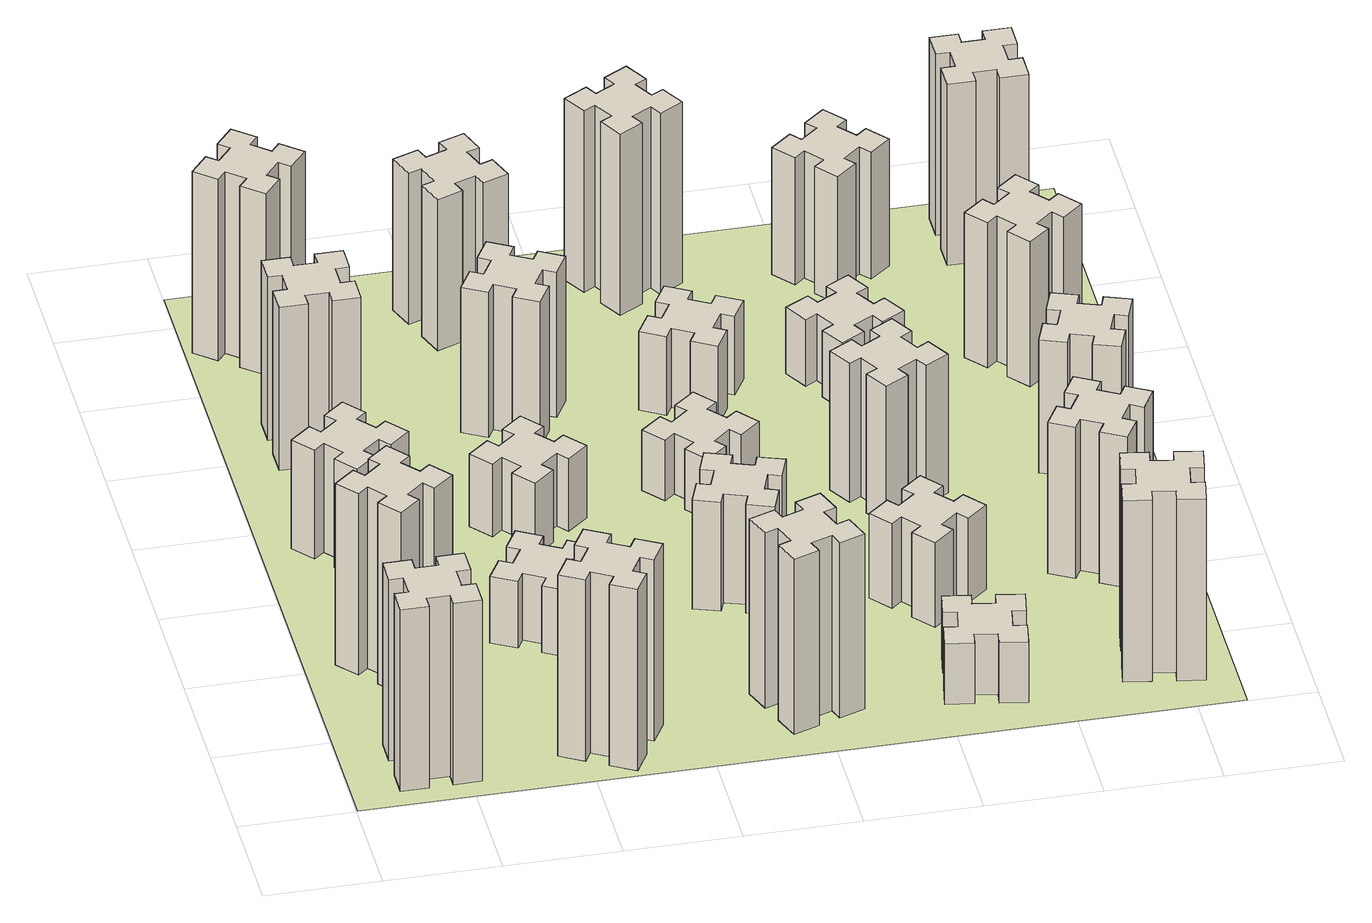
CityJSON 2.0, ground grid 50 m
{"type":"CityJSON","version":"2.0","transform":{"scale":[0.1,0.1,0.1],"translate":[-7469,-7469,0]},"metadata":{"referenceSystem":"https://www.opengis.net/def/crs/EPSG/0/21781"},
"CityObjects":{
"building1":{"type":"Building","attributes":{"class":"1000","function":"1000","usage":"1000","yearOfConstruction":2016,"roofType":"1000","measuredHeight":90,"storeysAboveGround":30,"storeysBelowGround":0},"geometry":[{"type":"Solid","lod":"1","boundaries":[[[[0,1,2,3,4,5,6,7,8,9,10,11,12,13,14,15,16,17,18,19]],[[17,16,20,21]],[[16,15,22,20]],[[15,14,23,22]],[[14,13,24,23]],[[13,12,25,24]],[[12,11,26,25]],[[11,10,27,26]],[[10,9,28,27]],[[9,8,29,28]],[[8,7,30,29]],[[7,6,31,30]],[[6,5,32,31]],[[5,4,33,32]],[[4,3,34,33]],[[3,2,35,34]],[[2,1,36,35]],[[1,0,37,36]],[[0,19,38,37]],[[19,18,39,38]],[[18,17,21,39]],[[24,25,26,27,28,29,30,31,32,33,34,35,36,37,38,39,21,20,22,23]]]]}]},
"building2":{"type":"Building","attributes":{"class":"1000","function":"1000","usage":"1000","yearOfConstruction":2016,"roofType":"1000","measuredHeight":90,"storeysAboveGround":30,"storeysBelowGround":0},"geometry":[{"type":"Solid","lod":"1","boundaries":[[[[40,41,42,43,44,45,46,47,48,49,50,51,52,53,54,55,56,57,58,59]],[[57,56,60,61]],[[56,55,62,60]],[[55,54,63,62]],[[54,53,64,63]],[[53,52,65,64]],[[52,51,66,65]],[[51,50,67,66]],[[50,49,68,67]],[[49,48,69,68]],[[48,47,70,69]],[[47,46,71,70]],[[46,45,72,71]],[[45,44,73,72]],[[44,43,74,73]],[[43,42,75,74]],[[42,41,76,75]],[[41,40,77,76]],[[40,59,78,77]],[[59,58,79,78]],[[58,57,61,79]],[[64,65,66,67,68,69,70,71,72,73,74,75,76,77,78,79,61,60,62,63]]]]}]},
"building3":{"type":"Building","attributes":{"class":"1000","function":"1000","usage":"1000","yearOfConstruction":2016,"roofType":"1000","measuredHeight":54,"storeysAboveGround":30,"storeysBelowGround":0},"geometry":[{"type":"Solid","lod":"1","boundaries":[[[[80,81,82,83,84,85,86,87,88,89,90,91,92,93,94,95,96,97,98,99]],[[97,96,100,101]],[[96,95,102,100]],[[95,94,103,102]],[[94,93,104,103]],[[93,92,105,104]],[[92,91,106,105]],[[91,90,107,106]],[[90,89,108,107]],[[89,88,109,108]],[[88,87,110,109]],[[87,86,111,110]],[[86,85,112,111]],[[85,84,113,112]],[[84,83,114,113]],[[83,82,115,114]],[[82,81,116,115]],[[81,80,117,116]],[[80,99,118,117]],[[99,98,119,118]],[[98,97,101,119]],[[104,105,106,107,108,109,110,111,112,113,114,115,116,117,118,119,101,100,102,103]]]]}]},
"building4":{"type":"Building","attributes":{"class":"1000","function":"1000","usage":"1000","yearOfConstruction":2016,"roofType":"1000","measuredHeight":81,"storeysAboveGround":30,"storeysBelowGround":0},"geometry":[{"type":"Solid","lod":"1","boundaries":[[[[120,121,122,123,124,125,126,127,128,129,130,131,132,133,134,135,136,137,138,139]],[[137,136,140,141]],[[136,135,142,140]],[[135,134,143,142]],[[134,133,144,143]],[[133,132,145,144]],[[132,131,146,145]],[[131,130,147,146]],[[130,129,148,147]],[[129,128,149,148]],[[128,127,150,149]],[[127,126,151,150]],[[126,125,152,151]],[[125,124,153,152]],[[124,123,154,153]],[[123,122,155,154]],[[122,121,156,155]],[[121,120,157,156]],[[120,139,158,157]],[[139,138,159,158]],[[138,137,141,159]],[[144,145,146,147,148,149,150,151,152,153,154,155,156,157,158,159,141,140,142,143]]]]}]},
"building5":{"type":"Building","attributes":{"class":"1000","function":"1000","usage":"1000","yearOfConstruction":2016,"roofType":"1000","measuredHeight":90,"storeysAboveGround":30,"storeysBelowGround":0},"geometry":[{"type":"Solid","lod":"1","boundaries":[[[[160,161,162,163,164,165,166,167,168,169,170,171,172,173,174,175,176,177,178,179]],[[177,176,180,181]],[[176,175,182,180]],[[175,174,183,182]],[[174,173,184,183]],[[173,172,185,184]],[[172,171,186,185]],[[171,170,187,186]],[[170,169,188,187]],[[169,168,189,188]],[[168,167,190,189]],[[167,166,191,190]],[[166,165,192,191]],[[165,164,193,192]],[[164,163,194,193]],[[163,162,195,194]],[[162,161,196,195]],[[161,160,197,196]],[[160,179,198,197]],[[179,178,199,198]],[[178,177,181,199]],[[184,185,186,187,188,189,190,191,192,193,194,195,196,197,198,199,181,180,182,183]]]]}]},
"building6":{"type":"Building","attributes":{"class":"1000","function":"1000","usage":"1000","yearOfConstruction":2016,"roofType":"1000","measuredHeight":90,"storeysAboveGround":30,"storeysBelowGround":0},"geometry":[{"type":"Solid","lod":"1","boundaries":[[[[200,201,202,203,204,205,206,207,208,209,210,211,212,213,214,215,216,217,218,219]],[[217,216,220,221]],[[216,215,222,220]],[[215,214,223,222]],[[214,213,224,223]],[[213,212,225,224]],[[212,211,226,225]],[[211,210,227,226]],[[210,209,228,227]],[[209,208,229,228]],[[208,207,230,229]],[[207,206,231,230]],[[206,205,232,231]],[[205,204,233,232]],[[204,203,234,233]],[[203,202,235,234]],[[202,201,236,235]],[[201,200,237,236]],[[200,219,238,237]],[[219,218,239,238]],[[218,217,221,239]],[[224,225,226,227,228,229,230,231,232,233,234,235,236,237,238,239,221,220,222,223]]]]}]},
"building7":{"type":"Building","attributes":{"class":"1000","function":"1000","usage":"1000","yearOfConstruction":2016,"roofType":"1000","measuredHeight":33,"storeysAboveGround":30,"storeysBelowGround":0},"geometry":[{"type":"Solid","lod":"1","boundaries":[[[[240,241,242,243,244,245,246,247,248,249,250,251,252,253,254,255,256,257,258,259]],[[257,256,260,261]],[[256,255,262,260]],[[255,254,263,262]],[[254,253,264,263]],[[253,252,265,264]],[[252,251,266,265]],[[251,250,267,266]],[[250,249,268,267]],[[249,248,269,268]],[[248,247,270,269]],[[247,246,271,270]],[[246,245,272,271]],[[245,244,273,272]],[[244,243,274,273]],[[243,242,275,274]],[[242,241,276,275]],[[241,240,277,276]],[[240,259,278,277]],[[259,258,279,278]],[[258,257,261,279]],[[264,265,266,267,268,269,270,271,272,273,274,275,276,277,278,279,261,260,262,263]]]]}]},
"building8":{"type":"Building","attributes":{"class":"1000","function":"1000","usage":"1000","yearOfConstruction":2016,"roofType":"1000","measuredHeight":36,"storeysAboveGround":30,"storeysBelowGround":0},"geometry":[{"type":"Solid","lod":"1","boundaries":[[[[280,281,282,283,284,285,286,287,288,289,290,291,292,293,294,295,296,297,298,299]],[[297,296,300,301]],[[296,295,302,300]],[[295,294,303,302]],[[294,293,304,303]],[[293,292,305,304]],[[292,291,306,305]],[[291,290,307,306]],[[290,289,308,307]],[[289,288,309,308]],[[288,287,310,309]],[[287,286,311,310]],[[286,285,312,311]],[[285,284,313,312]],[[284,283,314,313]],[[283,282,315,314]],[[282,281,316,315]],[[281,280,317,316]],[[280,299,318,317]],[[299,298,319,318]],[[298,297,301,319]],[[304,305,306,307,308,309,310,311,312,313,314,315,316,317,318,319,301,300,302,303]]]]}]},
"building9":{"type":"Building","attributes":{"class":"1000","function":"1000","usage":"1000","yearOfConstruction":2016,"roofType":"1000","measuredHeight":72,"storeysAboveGround":30,"storeysBelowGround":0},"geometry":[{"type":"Solid","lod":"1","boundaries":[[[[320,321,322,323,324,325,326,327,328,329,330,331,332,333,334,335,336,337,338,339]],[[337,336,340,341]],[[336,335,342,340]],[[335,334,343,342]],[[334,333,344,343]],[[333,332,345,344]],[[332,331,346,345]],[[331,330,347,346]],[[330,329,348,347]],[[329,328,349,348]],[[328,327,350,349]],[[327,326,351,350]],[[326,325,352,351]],[[325,324,353,352]],[[324,323,354,353]],[[323,322,355,354]],[[322,321,356,355]],[[321,320,357,356]],[[320,339,358,357]],[[339,338,359,358]],[[338,337,341,359]],[[344,345,346,347,348,349,350,351,352,353,354,355,356,357,358,359,341,340,342,343]]]]}]},
"building10":{"type":"Building","attributes":{"class":"1000","function":"1000","usage":"1000","yearOfConstruction":2016,"roofType":"1000","measuredHeight":87,"storeysAboveGround":30,"storeysBelowGround":0},"geometry":[{"type":"Solid","lod":"1","boundaries":[[[[360,361,362,363,364,365,366,367,368,369,370,371,372,373,374,375,376,377,378,379]],[[377,376,380,381]],[[376,375,382,380]],[[375,374,383,382]],[[374,373,384,383]],[[373,372,385,384]],[[372,371,386,385]],[[371,370,387,386]],[[370,369,388,387]],[[369,368,389,388]],[[368,367,390,389]],[[367,366,391,390]],[[366,365,392,391]],[[365,364,393,392]],[[364,363,394,393]],[[363,362,395,394]],[[362,361,396,395]],[[361,360,397,396]],[[360,379,398,397]],[[379,378,399,398]],[[378,377,381,399]],[[384,385,386,387,388,389,390,391,392,393,394,395,396,397,398,399,381,380,382,383]]]]}]},
"building11":{"type":"Building","attributes":{"class":"1000","function":"1000","usage":"1000","yearOfConstruction":2016,"roofType":"1000","measuredHeight":75,"storeysAboveGround":30,"storeysBelowGround":0},"geometry":[{"type":"Solid","lod":"1","boundaries":[[[[400,401,402,403,404,405,406,407,408,409,410,411,412,413,414,415,416,417,418,419]],[[417,416,420,421]],[[416,415,422,420]],[[415,414,423,422]],[[414,413,424,423]],[[413,412,425,424]],[[412,411,426,425]],[[411,410,427,426]],[[410,409,428,427]],[[409,408,429,428]],[[408,407,430,429]],[[407,406,431,430]],[[406,405,432,431]],[[405,404,433,432]],[[404,403,434,433]],[[403,402,435,434]],[[402,401,436,435]],[[401,400,437,436]],[[400,419,438,437]],[[419,418,439,438]],[[418,417,421,439]],[[424,425,426,427,428,429,430,431,432,433,434,435,436,437,438,439,421,420,422,423]]]]}]},
"building12":{"type":"Building","attributes":{"class":"1000","function":"1000","usage":"1000","yearOfConstruction":2016,"roofType":"1000","measuredHeight":54,"storeysAboveGround":30,"storeysBelowGround":0},"geometry":[{"type":"Solid","lod":"1","boundaries":[[[[440,441,442,443,444,445,446,447,448,449,450,451,452,453,454,455,456,457,458,459]],[[457,456,460,461]],[[456,455,462,460]],[[455,454,463,462]],[[454,453,464,463]],[[453,452,465,464]],[[452,451,466,465]],[[451,450,467,466]],[[450,449,468,467]],[[449,448,469,468]],[[448,447,470,469]],[[447,446,471,470]],[[446,445,472,471]],[[445,444,473,472]],[[444,443,474,473]],[[443,442,475,474]],[[442,441,476,475]],[[441,440,477,476]],[[440,459,478,477]],[[459,458,479,478]],[[458,457,461,479]],[[464,465,466,467,468,469,470,471,472,473,474,475,476,477,478,479,461,460,462,463]]]]}]},
"building13":{"type":"Building","attributes":{"class":"1000","function":"1000","usage":"1000","yearOfConstruction":2016,"roofType":"1000","measuredHeight":30,"storeysAboveGround":30,"storeysBelowGround":0},"geometry":[{"type":"Solid","lod":"1","boundaries":[[[[480,481,482,483,484,485,486,487,488,489,490,491,492,493,494,495,496,497,498,499]],[[497,496,500,501]],[[496,495,502,500]],[[495,494,503,502]],[[494,493,504,503]],[[493,492,505,504]],[[492,491,506,505]],[[491,490,507,506]],[[490,489,508,507]],[[489,488,509,508]],[[488,487,510,509]],[[487,486,511,510]],[[486,485,512,511]],[[485,484,513,512]],[[484,483,514,513]],[[483,482,515,514]],[[482,481,516,515]],[[481,480,517,516]],[[480,499,518,517]],[[499,498,519,518]],[[498,497,501,519]],[[504,505,506,507,508,509,510,511,512,513,514,515,516,517,518,519,501,500,502,503]]]]}]},
"building14":{"type":"Building","attributes":{"class":"1000","function":"1000","usage":"1000","yearOfConstruction":2016,"roofType":"1000","measuredHeight":39,"storeysAboveGround":30,"storeysBelowGround":0},"geometry":[{"type":"Solid","lod":"1","boundaries":[[[[520,521,522,523,524,525,526,527,528,529,530,531,532,533,534,535,536,537,538,539]],[[537,536,540,541]],[[536,535,542,540]],[[535,534,543,542]],[[534,533,544,543]],[[533,532,545,544]],[[532,531,546,545]],[[531,530,547,546]],[[530,529,548,547]],[[529,528,549,548]],[[528,527,550,549]],[[527,526,551,550]],[[526,525,552,551]],[[525,524,553,552]],[[524,523,554,553]],[[523,522,555,554]],[[522,521,556,555]],[[521,520,557,556]],[[520,539,558,557]],[[539,538,559,558]],[[538,537,541,559]],[[544,545,546,547,548,549,550,551,552,553,554,555,556,557,558,559,541,540,542,543]]]]}]},
"building15":{"type":"Building","attributes":{"class":"1000","function":"1000","usage":"1000","yearOfConstruction":2016,"roofType":"1000","measuredHeight":30,"storeysAboveGround":30,"storeysBelowGround":0},"geometry":[{"type":"Solid","lod":"1","boundaries":[[[[560,561,562,563,564,565,566,567,568,569,570,571,572,573,574,575,576,577,578,579]],[[577,576,580,581]],[[576,575,582,580]],[[575,574,583,582]],[[574,573,584,583]],[[573,572,585,584]],[[572,571,586,585]],[[571,570,587,586]],[[570,569,588,587]],[[569,568,589,588]],[[568,567,590,589]],[[567,566,591,590]],[[566,565,592,591]],[[565,564,593,592]],[[564,563,594,593]],[[563,562,595,594]],[[562,561,596,595]],[[561,560,597,596]],[[560,579,598,597]],[[579,578,599,598]],[[578,577,581,599]],[[584,585,586,587,588,589,590,591,592,593,594,595,596,597,598,599,581,580,582,583]]]]}]},
"building16":{"type":"Building","attributes":{"class":"1000","function":"1000","usage":"1000","yearOfConstruction":2016,"roofType":"1000","measuredHeight":90,"storeysAboveGround":30,"storeysBelowGround":0},"geometry":[{"type":"Solid","lod":"1","boundaries":[[[[600,601,602,603,604,605,606,607,608,609,610,611,612,613,614,615,616,617,618,619]],[[617,616,620,621]],[[616,615,622,620]],[[615,614,623,622]],[[614,613,624,623]],[[613,612,625,624]],[[612,611,626,625]],[[611,610,627,626]],[[610,609,628,627]],[[609,608,629,628]],[[608,607,630,629]],[[607,606,631,630]],[[606,605,632,631]],[[605,604,633,632]],[[604,603,634,633]],[[603,602,635,634]],[[602,601,636,635]],[[601,600,637,636]],[[600,619,638,637]],[[619,618,639,638]],[[618,617,621,639]],[[624,625,626,627,628,629,630,631,632,633,634,635,636,637,638,639,621,620,622,623]]]]}]},
"building17":{"type":"Building","attributes":{"class":"1000","function":"1000","usage":"1000","yearOfConstruction":2016,"roofType":"1000","measuredHeight":42,"storeysAboveGround":30,"storeysBelowGround":0},"geometry":[{"type":"Solid","lod":"1","boundaries":[[[[640,641,642,643,644,645,646,647,648,649,650,651,652,653,654,655,656,657,658,659]],[[657,656,660,661]],[[656,655,662,660]],[[655,654,663,662]],[[654,653,664,663]],[[653,652,665,664]],[[652,651,666,665]],[[651,650,667,666]],[[650,649,668,667]],[[649,648,669,668]],[[648,647,670,669]],[[647,646,671,670]],[[646,645,672,671]],[[645,644,673,672]],[[644,643,674,673]],[[643,642,675,674]],[[642,641,676,675]],[[641,640,677,676]],[[640,659,678,677]],[[659,658,679,678]],[[658,657,661,679]],[[664,665,666,667,668,669,670,671,672,673,674,675,676,677,678,679,661,660,662,663]]]]}]},
"building18":{"type":"Building","attributes":{"class":"1000","function":"1000","usage":"1000","yearOfConstruction":2016,"roofType":"1000","measuredHeight":69,"storeysAboveGround":30,"storeysBelowGround":0},"geometry":[{"type":"Solid","lod":"1","boundaries":[[[[680,681,682,683,684,685,686,687,688,689,690,691,692,693,694,695,696,697,698,699]],[[697,696,700,701]],[[696,695,702,700]],[[695,694,703,702]],[[694,693,704,703]],[[693,692,705,704]],[[692,691,706,705]],[[691,690,707,706]],[[690,689,708,707]],[[689,688,709,708]],[[688,687,710,709]],[[687,686,711,710]],[[686,685,712,711]],[[685,684,713,712]],[[684,683,714,713]],[[683,682,715,714]],[[682,681,716,715]],[[681,680,717,716]],[[680,699,718,717]],[[699,698,719,718]],[[698,697,701,719]],[[704,705,706,707,708,709,710,711,712,713,714,715,716,717,718,719,701,700,702,703]]]]}]},
"building19":{"type":"Building","attributes":{"class":"1000","function":"1000","usage":"1000","yearOfConstruction":2016,"roofType":"1000","measuredHeight":33,"storeysAboveGround":30,"storeysBelowGround":0},"geometry":[{"type":"Solid","lod":"1","boundaries":[[[[720,721,722,723,724,725,726,727,728,729,730,731,732,733,734,735,736,737,738,739]],[[737,736,740,741]],[[736,735,742,740]],[[735,734,743,742]],[[734,733,744,743]],[[733,732,745,744]],[[732,731,746,745]],[[731,730,747,746]],[[730,729,748,747]],[[729,728,749,748]],[[728,727,750,749]],[[727,726,751,750]],[[726,725,752,751]],[[725,724,753,752]],[[724,723,754,753]],[[723,722,755,754]],[[722,721,756,755]],[[721,720,757,756]],[[720,739,758,757]],[[739,738,759,758]],[[738,737,741,759]],[[744,745,746,747,748,749,750,751,752,753,754,755,756,757,758,759,741,740,742,743]]]]}]},
"building20":{"type":"Building","attributes":{"class":"1000","function":"1000","usage":"1000","yearOfConstruction":2016,"roofType":"1000","measuredHeight":90,"storeysAboveGround":30,"storeysBelowGround":0},"geometry":[{"type":"Solid","lod":"1","boundaries":[[[[760,761,762,763,764,765,766,767,768,769,770,771,772,773,774,775,776,777,778,779]],[[777,776,780,781]],[[776,775,782,780]],[[775,774,783,782]],[[774,773,784,783]],[[773,772,785,784]],[[772,771,786,785]],[[771,770,787,786]],[[770,769,788,787]],[[769,768,789,788]],[[768,767,790,789]],[[767,766,791,790]],[[766,765,792,791]],[[765,764,793,792]],[[764,763,794,793]],[[763,762,795,794]],[[762,761,796,795]],[[761,760,797,796]],[[760,779,798,797]],[[779,778,799,798]],[[778,777,781,799]],[[784,785,786,787,788,789,790,791,792,793,794,795,796,797,798,799,781,780,782,783]]]]}]},
"building21":{"type":"Building","attributes":{"class":"1000","function":"1000","usage":"1000","yearOfConstruction":2016,"roofType":"1000","measuredHeight":75,"storeysAboveGround":30,"storeysBelowGround":0},"geometry":[{"type":"Solid","lod":"1","boundaries":[[[[800,801,802,803,804,805,806,807,808,809,810,811,812,813,814,815,816,817,818,819]],[[817,816,820,821]],[[816,815,822,820]],[[815,814,823,822]],[[814,813,824,823]],[[813,812,825,824]],[[812,811,826,825]],[[811,810,827,826]],[[810,809,828,827]],[[809,808,829,828]],[[808,807,830,829]],[[807,806,831,830]],[[806,805,832,831]],[[805,804,833,832]],[[804,803,834,833]],[[803,802,835,834]],[[802,801,836,835]],[[801,800,837,836]],[[800,819,838,837]],[[819,818,839,838]],[[818,817,821,839]],[[824,825,826,827,828,829,830,831,832,833,834,835,836,837,838,839,821,820,822,823]]]]}]},
"building22":{"type":"Building","attributes":{"class":"1000","function":"1000","usage":"1000","yearOfConstruction":2016,"roofType":"1000","measuredHeight":63,"storeysAboveGround":30,"storeysBelowGround":0},"geometry":[{"type":"Solid","lod":"1","boundaries":[[[[840,841,842,843,844,845,846,847,848,849,850,851,852,853,854,855,856,857,858,859]],[[857,856,860,861]],[[856,855,862,860]],[[855,854,863,862]],[[854,853,864,863]],[[853,852,865,864]],[[852,851,866,865]],[[851,850,867,866]],[[850,849,868,867]],[[849,848,869,868]],[[848,847,870,869]],[[847,846,871,870]],[[846,845,872,871]],[[845,844,873,872]],[[844,843,874,873]],[[843,842,875,874]],[[842,841,876,875]],[[841,840,877,876]],[[840,859,878,877]],[[859,858,879,878]],[[858,857,861,879]],[[864,865,866,867,868,869,870,871,872,873,874,875,876,877,878,879,861,860,862,863]]]]}]},
"building23":{"type":"Building","attributes":{"class":"1000","function":"1000","usage":"1000","yearOfConstruction":2016,"roofType":"1000","measuredHeight":66,"storeysAboveGround":30,"storeysBelowGround":0},"geometry":[{"type":"Solid","lod":"1","boundaries":[[[[880,881,882,883,884,885,886,887,888,889,890,891,892,893,894,895,896,897,898,899]],[[897,896,900,901]],[[896,895,902,900]],[[895,894,903,902]],[[894,893,904,903]],[[893,892,905,904]],[[892,891,906,905]],[[891,890,907,906]],[[890,889,908,907]],[[889,888,909,908]],[[888,887,910,909]],[[887,886,911,910]],[[886,885,912,911]],[[885,884,913,912]],[[884,883,914,913]],[[883,882,915,914]],[[882,881,916,915]],[[881,880,917,916]],[[880,899,918,917]],[[899,898,919,918]],[[898,897,901,919]],[[904,905,906,907,908,909,910,911,912,913,914,915,916,917,918,919,901,900,902,903]]]]}]},
"building24":{"type":"Building","attributes":{"class":"1000","function":"1000","usage":"1000","yearOfConstruction":2016,"roofType":"1000","measuredHeight":72,"storeysAboveGround":30,"storeysBelowGround":0},"geometry":[{"type":"Solid","lod":"1","boundaries":[[[[920,921,922,923,924,925,926,927,928,929,930,931,932,933,934,935,936,937,938,939]],[[937,936,940,941]],[[936,935,942,940]],[[935,934,943,942]],[[934,933,944,943]],[[933,932,945,944]],[[932,931,946,945]],[[931,930,947,946]],[[930,929,948,947]],[[929,928,949,948]],[[928,927,950,949]],[[927,926,951,950]],[[926,925,952,951]],[[925,924,953,952]],[[924,923,954,953]],[[923,922,955,954]],[[922,921,956,955]],[[921,920,957,956]],[[920,939,958,957]],[[939,938,959,958]],[[938,937,941,959]],[[944,945,946,947,948,949,950,951,952,953,954,955,956,957,958,959,941,940,942,943]]]]}]},
"building25":{"type":"Building","attributes":{"class":"1000","function":"1000","usage":"1000","yearOfConstruction":2016,"roofType":"1000","measuredHeight":90,"storeysAboveGround":30,"storeysBelowGround":0},"geometry":[{"type":"Solid","lod":"1","boundaries":[[[[960,961,962,963,964,965,966,967,968,969,970,971,972,973,974,975,976,977,978,979]],[[977,976,980,981]],[[976,975,982,980]],[[975,974,983,982]],[[974,973,984,983]],[[973,972,985,984]],[[972,971,986,985]],[[971,970,987,986]],[[970,969,988,987]],[[969,968,989,988]],[[968,967,990,989]],[[967,966,991,990]],[[966,965,992,991]],[[965,964,993,992]],[[964,963,994,993]],[[963,962,995,994]],[[962,961,996,995]],[[961,960,997,996]],[[960,979,998,997]],[[979,978,999,998]],[[978,977,981,999]],[[984,985,986,987,988,989,990,991,992,993,994,995,996,997,998,999,981,980,982,983]]]]}]},
"landuse1":{"type":"LandUse","attributes":{"name":"plot1","function":"1010"},"geometry":[{"type":"MultiSurface","lod":"1","boundaries":[[[1000,1001,1002,1003]]]}]}
},
"vertices":[
[265,325,0],[265,225,0],[205,225,0],[205,105,0],[325,105,0],[325,165,0],[425,165,0],[425,105,0],[545,105,0],[545,225,0],[485,225,0],[485,325,0],[545,325,0],[545,445,0],[425,445,0],[425,385,0],[325,385,0],[325,445,0],[205,445,0],[205,325,0],[325,385,900],[325,445,900],[425,385,900],[425,445,900],[545,445,900],[545,325,900],[485,325,900],[485,225,900],[545,225,900],[545,105,900],[425,105,900],[425,165,900],[325,165,900],[325,105,900],[205,105,900],[205,225,900],[265,225,900],[265,325,900],[205,325,900],[205,445,900],
[492,1048,0],[427,1124,0],[473,1163,0],[396,1255,0],[304,1178,0],[343,1132,0],[266,1067,0],[228,1113,0],[136,1036,0],[213,944,0],[259,983,0],[323,906,0],[277,868,0],[354,776,0],[446,853,0],[408,899,0],[484,963,0],[523,917,0],[615,994,0],[538,1086,0],[484,963,900],[523,917,900],[408,899,900],[446,853,900],[354,776,900],[277,868,900],[323,906,900],[259,983,900],[213,944,900],[136,1036,900],[228,1113,900],[266,1067,900],[343,1132,900],[304,1178,900],[396,1255,900],[473,1163,900],[427,1124,900],[492,1048,900],[538,1086,900],[615,994,900],
[492,1888,0],[427,1964,0],[473,2003,0],[396,2095,0],[304,2018,0],[343,1972,0],[266,1907,0],[228,1953,0],[136,1876,0],[213,1784,0],[259,1823,0],[323,1746,0],[277,1708,0],[354,1616,0],[446,1693,0],[408,1739,0],[484,1803,0],[523,1757,0],[615,1834,0],[538,1926,0],[484,1803,540],[523,1757,540],[408,1739,540],[446,1693,540],[354,1616,540],[277,1708,540],[323,1746,540],[259,1823,540],[213,1784,540],[136,1876,540],[228,1953,540],[266,1907,540],[343,1972,540],[304,2018,540],[396,2095,540],[473,2003,540],[427,1964,540],[492,1888,540],[538,1926,540],[615,1834,540],
[485,2545,0],[485,2645,0],[545,2645,0],[545,2765,0],[425,2765,0],[425,2705,0],[325,2705,0],[325,2765,0],[205,2765,0],[205,2645,0],[265,2645,0],[265,2545,0],[205,2545,0],[205,2425,0],[325,2425,0],[325,2485,0],[425,2485,0],[425,2425,0],[545,2425,0],[545,2545,0],[425,2485,810],[425,2425,810],[325,2485,810],[325,2425,810],[205,2425,810],[205,2545,810],[265,2545,810],[265,2645,810],[205,2645,810],[205,2765,810],[325,2765,810],[325,2705,810],[425,2705,810],[425,2765,810],[545,2765,810],[545,2645,810],[485,2645,810],[485,2545,810],[545,2545,810],[545,2425,810],
[1214,346,0],[1127,396,0],[1157,448,0],[1053,508,0],[993,404,0],[1045,374,0],[995,287,0],[943,317,0],[883,213,0],[987,153,0],[1017,205,0],[1104,155,0],[1074,103,0],[1178,43,0],[1238,147,0],[1186,177,0],[1236,264,0],[1288,234,0],[1348,338,0],[1244,398,0],[1236,264,900],[1288,234,900],[1186,177,900],[1238,147,900],[1178,43,900],[1074,103,900],[1104,155,900],[1017,205,900],[987,153,900],[883,213,900],[943,317,900],[995,287,900],[1045,374,900],[993,404,900],[1053,508,900],[1157,448,900],[1127,396,900],[1214,346,900],[1244,398,900],[1348,338,900],
[384,3387,0],[308,3452,0],[346,3498,0],[254,3575,0],[177,3483,0],[223,3444,0],[159,3368,0],[113,3406,0],[36,3314,0],[128,3237,0],[166,3283,0],[243,3219,0],[204,3173,0],[296,3096,0],[373,3188,0],[327,3226,0],[392,3303,0],[438,3264,0],[515,3356,0],[423,3433,0],[392,3303,900],[438,3264,900],[327,3226,900],[373,3188,900],[296,3096,900],[204,3173,900],[243,3219,900],[166,3283,900],[128,3237,900],[36,3314,900],[113,3406,900],[159,3368,900],[223,3444,900],[177,3483,900],[254,3575,900],[346,3498,900],[308,3452,900],[384,3387,900],[423,3433,900],[515,3356,900],
[1086,1017,0],[1136,1104,0],[1188,1074,0],[1248,1178,0],[1144,1238,0],[1114,1186,0],[1027,1236,0],[1057,1288,0],[953,1348,0],[893,1244,0],[945,1214,0],[895,1127,0],[843,1157,0],[783,1053,0],[887,993,0],[917,1045,0],[1004,995,0],[974,943,0],[1078,883,0],[1138,987,0],[1004,995,330],[974,943,330],[917,1045,330],[887,993,330],[783,1053,330],[843,1157,330],[895,1127,330],[945,1214,330],[893,1244,330],[953,1348,330],[1057,1288,330],[1027,1236,330],[1114,1186,330],[1144,1238,330],[1248,1178,330],[1188,1074,330],[1136,1104,330],[1086,1017,330],[1138,987,330],[1078,883,330],
[1083,1972,0],[1006,1907,0],[968,1953,0],[876,1876,0],[953,1784,0],[999,1823,0],[1063,1746,0],[1017,1708,0],[1094,1616,0],[1186,1693,0],[1148,1739,0],[1224,1803,0],[1263,1757,0],[1355,1834,0],[1278,1926,0],[1232,1888,0],[1167,1964,0],[1213,2003,0],[1136,2095,0],[1044,2018,0],[1167,1964,360],[1213,2003,360],[1232,1888,360],[1278,1926,360],[1355,1834,360],[1263,1757,360],[1224,1803,360],[1148,1739,360],[1186,1693,360],[1094,1616,360],[1017,1708,360],[1063,1746,360],[999,1823,360],[953,1784,360],[876,1876,360],[968,1953,360],[1006,1907,360],[1083,1972,360],[1044,2018,360],[1136,2095,360],
[1314,2666,0],[1227,2716,0],[1257,2768,0],[1153,2828,0],[1093,2724,0],[1145,2694,0],[1095,2607,0],[1043,2637,0],[983,2533,0],[1087,2473,0],[1117,2525,0],[1204,2475,0],[1174,2423,0],[1278,2363,0],[1338,2467,0],[1286,2497,0],[1336,2584,0],[1388,2554,0],[1448,2658,0],[1344,2718,0],[1336,2584,720],[1388,2554,720],[1286,2497,720],[1338,2467,720],[1278,2363,720],[1174,2423,720],[1204,2475,720],[1117,2525,720],[1087,2473,720],[983,2533,720],[1043,2637,720],[1095,2607,720],[1145,2694,720],[1093,2724,720],[1153,2828,720],[1257,2768,720],[1227,2716,720],[1314,2666,720],[1344,2718,720],[1448,2658,720],
[1965,496,0],[1871,462,0],[1850,518,0],[1737,477,0],[1779,364,0],[1835,385,0],[1869,291,0],[1813,270,0],[1854,157,0],[1967,199,0],[1946,255,0],[2040,289,0],[2060,233,0],[2173,274,0],[2132,387,0],[2076,366,0],[2042,460,0],[2098,480,0],[2057,593,0],[1944,552,0],[2042,460,870],[2098,480,870],[2076,366,870],[2132,387,870],[2173,274,870],[2060,233,870],[2040,289,870],[1946,255,870],[1967,199,870],[1854,157,870],[1813,270,870],[1869,291,870],[1835,385,870],[1779,364,870],[1737,477,870],[1850,518,870],[1871,462,870],[1965,496,870],[1944,552,870],[2057,593,870],
[1125,3456,0],[1031,3422,0],[1010,3478,0],[897,3437,0],[939,3324,0],[995,3345,0],[1029,3251,0],[973,3230,0],[1014,3117,0],[1127,3159,0],[1106,3215,0],[1200,3249,0],[1220,3193,0],[1333,3234,0],[1292,3347,0],[1236,3326,0],[1202,3420,0],[1258,3440,0],[1217,3553,0],[1104,3512,0],[1202,3420,750],[1258,3440,750],[1236,3326,750],[1292,3347,750],[1333,3234,750],[1220,3193,750],[1200,3249,750],[1106,3215,750],[1127,3159,750],[1014,3117,750],[973,3230,750],[1029,3251,750],[995,3345,750],[939,3324,750],[897,3437,750],[1010,3478,750],[1031,3422,750],[1125,3456,750],[1104,3512,750],[1217,3553,750],
[1769,1300,0],[1735,1206,0],[1679,1227,0],[1637,1114,0],[1750,1073,0],[1771,1129,0],[1865,1095,0],[1844,1039,0],[1957,997,0],[1998,1110,0],[1942,1131,0],[1976,1225,0],[2032,1204,0],[2073,1317,0],[1960,1358,0],[1940,1302,0],[1846,1336,0],[1867,1392,0],[1754,1433,0],[1713,1320,0],[1846,1336,540],[1867,1392,540],[1940,1302,540],[1960,1358,540],[2073,1317,540],[2032,1204,540],[1976,1225,540],[1942,1131,540],[1998,1110,540],[1957,997,540],[1844,1039,540],[1865,1095,540],[1771,1129,540],[1750,1073,540],[1637,1114,540],[1679,1227,540],[1735,1206,540],[1769,1300,540],[1713,1320,540],[1754,1433,540],
[1972,1988,0],[1907,2064,0],[1953,2103,0],[1876,2195,0],[1784,2118,0],[1823,2072,0],[1746,2007,0],[1708,2053,0],[1616,1976,0],[1693,1884,0],[1739,1923,0],[1803,1846,0],[1757,1808,0],[1834,1716,0],[1926,1793,0],[1888,1839,0],[1964,1903,0],[2003,1857,0],[2095,1934,0],[2018,2026,0],[1964,1903,300],[2003,1857,300],[1888,1839,300],[1926,1793,300],[1834,1716,300],[1757,1808,300],[1803,1846,300],[1739,1923,300],[1693,1884,300],[1616,1976,300],[1708,2053,300],[1746,2007,300],[1823,2072,300],[1784,2118,300],[1876,2195,300],[1953,2103,300],[1907,2064,300],[1972,1988,300],[2018,2026,300],[2095,1934,300],
[2026,2497,0],[2076,2584,0],[2128,2554,0],[2188,2658,0],[2084,2718,0],[2054,2666,0],[1967,2716,0],[1997,2768,0],[1893,2828,0],[1833,2724,0],[1885,2694,0],[1835,2607,0],[1783,2637,0],[1723,2533,0],[1827,2473,0],[1857,2525,0],[1944,2475,0],[1914,2423,0],[2018,2363,0],[2078,2467,0],[1944,2475,390],[1914,2423,390],[1857,2525,390],[1827,2473,390],[1723,2533,390],[1783,2637,390],[1835,2607,390],[1885,2694,390],[1833,2724,390],[1893,2828,390],[1997,2768,390],[1967,2716,390],[2054,2666,390],[2084,2718,390],[2188,2658,390],[2128,2554,390],[2076,2584,390],[2026,2497,390],[2078,2467,390],[2018,2363,390],
[2596,444,0],[2578,345,0],[2519,356,0],[2498,237,0],[2617,217,0],[2627,276,0],[2725,258,0],[2715,199,0],[2833,178,0],[2854,297,0],[2795,307,0],[2812,405,0],[2871,395,0],[2892,513,0],[2774,534,0],[2764,475,0],[2665,492,0],[2676,551,0],[2557,572,0],[2537,454,0],[2665,492,300],[2676,551,300],[2764,475,300],[2774,534,300],[2892,513,300],[2871,395,300],[2812,405,300],[2795,307,300],[2854,297,300],[2833,178,300],[2715,199,300],[2725,258,300],[2627,276,300],[2617,217,300],[2498,237,300],[2519,356,300],[2578,345,300],[2596,444,300],[2537,454,300],[2557,572,300],
[1844,3556,0],[1757,3506,0],[1727,3558,0],[1623,3498,0],[1683,3394,0],[1735,3424,0],[1785,3337,0],[1733,3307,0],[1793,3203,0],[1897,3263,0],[1867,3315,0],[1954,3365,0],[1984,3313,0],[2088,3373,0],[2028,3477,0],[1976,3447,0],[1926,3534,0],[1978,3564,0],[1918,3668,0],[1814,3608,0],[1926,3534,900],[1978,3564,900],[1976,3447,900],[2028,3477,900],[2088,3373,900],[1984,3313,900],[1954,3365,900],[1867,3315,900],[1897,3263,900],[1793,3203,900],[1733,3307,900],[1785,3337,900],[1735,3424,900],[1683,3394,900],[1623,3498,900],[1727,3558,900],[1757,3506,900],[1844,3556,900],[1814,3608,900],[1918,3668,900],
[2563,1132,0],[2486,1067,0],[2448,1113,0],[2356,1036,0],[2433,944,0],[2479,983,0],[2543,906,0],[2497,868,0],[2574,776,0],[2666,853,0],[2628,899,0],[2704,963,0],[2743,917,0],[2835,994,0],[2758,1086,0],[2712,1048,0],[2647,1124,0],[2693,1163,0],[2616,1255,0],[2524,1178,0],[2647,1124,420],[2693,1163,420],[2712,1048,420],[2758,1086,420],[2835,994,420],[2743,917,420],[2704,963,420],[2628,899,420],[2666,853,420],[2574,776,420],[2497,868,420],[2543,906,420],[2479,983,420],[2433,944,420],[2356,1036,420],[2448,1113,420],[2486,1067,420],[2563,1132,420],[2524,1178,420],[2616,1255,420],
[2475,1744,0],[2525,1657,0],[2473,1627,0],[2533,1523,0],[2637,1583,0],[2607,1635,0],[2694,1685,0],[2724,1633,0],[2828,1693,0],[2768,1797,0],[2716,1767,0],[2666,1854,0],[2718,1884,0],[2658,1988,0],[2554,1928,0],[2584,1876,0],[2497,1826,0],[2467,1878,0],[2363,1818,0],[2423,1714,0],[2497,1826,690],[2467,1878,690],[2584,1876,690],[2554,1928,690],[2658,1988,690],[2718,1884,690],[2666,1854,690],[2716,1767,690],[2768,1797,690],[2828,1693,690],[2724,1633,690],[2694,1685,690],[2607,1635,690],[2637,1583,690],[2533,1523,690],[2473,1627,690],[2525,1657,690],[2475,1744,690],[2423,1714,690],[2363,1818,690],
[2475,2584,0],[2525,2497,0],[2473,2467,0],[2533,2363,0],[2637,2423,0],[2607,2475,0],[2694,2525,0],[2724,2473,0],[2828,2533,0],[2768,2637,0],[2716,2607,0],[2666,2694,0],[2718,2724,0],[2658,2828,0],[2554,2768,0],[2584,2716,0],[2497,2666,0],[2467,2718,0],[2363,2658,0],[2423,2554,0],[2497,2666,330],[2467,2718,330],[2584,2716,330],[2554,2768,330],[2658,2828,330],[2718,2724,330],[2666,2694,330],[2716,2607,330],[2768,2637,330],[2828,2533,330],[2724,2473,330],[2694,2525,330],[2607,2475,330],[2637,2423,330],[2533,2363,330],[2473,2467,330],[2525,2497,330],[2475,2584,330],[2423,2554,330],[2363,2658,330],
[3504,475,0],[3405,492,0],[3416,551,0],[3297,572,0],[3277,454,0],[3336,444,0],[3318,345,0],[3259,356,0],[3238,237,0],[3357,217,0],[3367,276,0],[3465,258,0],[3455,199,0],[3573,178,0],[3594,297,0],[3535,307,0],[3552,405,0],[3611,395,0],[3632,513,0],[3514,534,0],[3552,405,900],[3611,395,900],[3535,307,900],[3594,297,900],[3573,178,900],[3455,199,900],[3465,258,900],[3367,276,900],[3357,217,900],[3238,237,900],[3259,356,900],[3318,345,900],[3336,444,900],[3277,454,900],[3297,572,900],[3416,551,900],[3405,492,900],[3504,475,900],[3514,534,900],[3632,513,900],
[3434,1186,0],[3347,1236,0],[3377,1288,0],[3273,1348,0],[3213,1244,0],[3265,1214,0],[3215,1127,0],[3163,1157,0],[3103,1053,0],[3207,993,0],[3237,1045,0],[3324,995,0],[3294,943,0],[3398,883,0],[3458,987,0],[3406,1017,0],[3456,1104,0],[3508,1074,0],[3568,1178,0],[3464,1238,0],[3456,1104,750],[3508,1074,750],[3406,1017,750],[3458,987,750],[3398,883,750],[3294,943,750],[3324,995,750],[3237,1045,750],[3207,993,750],[3103,1053,750],[3163,1157,750],[3215,1127,750],[3265,1214,750],[3213,1244,750],[3273,1348,750],[3377,1288,750],[3347,1236,750],[3434,1186,750],[3464,1238,750],[3568,1178,750],
[2812,3368,0],[2747,3444,0],[2793,3483,0],[2716,3575,0],[2624,3498,0],[2663,3452,0],[2586,3387,0],[2548,3433,0],[2456,3356,0],[2533,3264,0],[2579,3303,0],[2643,3226,0],[2597,3188,0],[2674,3096,0],[2766,3173,0],[2728,3219,0],[2804,3283,0],[2843,3237,0],[2935,3314,0],[2858,3406,0],[2804,3283,630],[2843,3237,630],[2728,3219,630],[2766,3173,630],[2674,3096,630],[2597,3188,630],[2643,3226,630],[2579,3303,630],[2533,3264,630],[2456,3356,630],[2548,3433,630],[2586,3387,630],[2663,3452,630],[2624,3498,630],[2716,3575,630],[2793,3483,630],[2747,3444,630],[2812,3368,630],[2858,3406,630],[2935,3314,630],
[3520,1942,0],[3426,1976,0],[3447,2032,0],[3334,2073,0],[3293,1960,0],[3349,1940,0],[3315,1846,0],[3259,1867,0],[3217,1754,0],[3330,1713,0],[3351,1769,0],[3445,1735,0],[3424,1679,0],[3537,1637,0],[3578,1750,0],[3522,1771,0],[3556,1865,0],[3612,1844,0],[3653,1957,0],[3540,1998,0],[3556,1865,660],[3612,1844,660],[3522,1771,660],[3578,1750,660],[3537,1637,660],[3424,1679,660],[3445,1735,660],[3351,1769,660],[3330,1713,660],[3217,1754,660],[3259,1867,660],[3315,1846,660],[3349,1940,660],[3293,1960,660],[3334,2073,660],[3447,2032,660],[3426,1976,660],[3520,1942,660],[3540,1998,660],[3653,1957,660],
[3219,2563,0],[3283,2486,0],[3237,2448,0],[3314,2356,0],[3406,2433,0],[3368,2479,0],[3444,2543,0],[3483,2497,0],[3575,2574,0],[3498,2666,0],[3452,2628,0],[3387,2704,0],[3433,2743,0],[3356,2835,0],[3264,2758,0],[3303,2712,0],[3226,2647,0],[3188,2693,0],[3096,2616,0],[3173,2524,0],[3226,2647,720],[3188,2693,720],[3303,2712,720],[3264,2758,720],[3356,2835,720],[3433,2743,720],[3387,2704,720],[3452,2628,720],[3498,2666,720],[3575,2574,720],[3483,2497,720],[3444,2543,720],[3368,2479,720],[3406,2433,720],[3314,2356,720],[3237,2448,720],[3283,2486,720],[3219,2563,720],[3173,2524,720],[3096,2616,720],
[3285,3325,0],[3385,3325,0],[3385,3265,0],[3505,3265,0],[3505,3385,0],[3445,3385,0],[3445,3485,0],[3505,3485,0],[3505,3605,0],[3385,3605,0],[3385,3545,0],[3285,3545,0],[3285,3605,0],[3165,3605,0],[3165,3485,0],[3225,3485,0],[3225,3385,0],[3165,3385,0],[3165,3265,0],[3285,3265,0],[3225,3385,900],[3165,3385,900],[3225,3485,900],[3165,3485,900],[3165,3605,900],[3285,3605,900],[3285,3545,900],[3385,3545,900],[3385,3605,900],[3505,3605,900],[3505,3485,900],[3445,3485,900],[3445,3385,900],[3505,3385,900],[3505,3265,900],[3385,3265,900],[3385,3325,900],[3285,3325,900],[3285,3265,900],[3165,3265,900],
[5,3705,0],[3705,3705,0],[3705,5,0],[5,5,0]
]}
